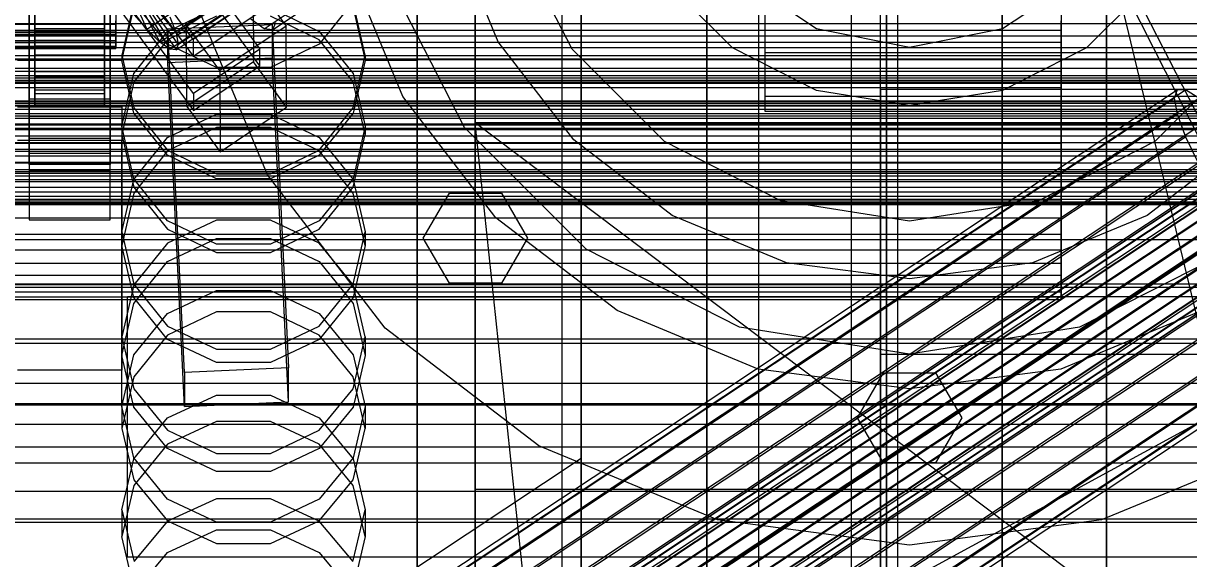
# Model space of a CAD drawing. Header units: millimetres. Extents: x -191664 to 191490, y -197311 to 10263.
# Drawn here: x 132 to 333.2, y -30380.3 to -30287.8 of the extents above; entities that cross this region are included whole.
import ezdxf

# ---------------------------------------------------------------- set-up
doc = ezdxf.new("R2010")
doc.units = ezdxf.units.MM
for name, color, linetype, lineweight in [('COTAS_USUARIO', 1, 'Continuous', 0), ('frontal_briquetadora', 7, 'Continuous', 0), ('frontal_C01', 7, 'Continuous', 0), ('frontal_C02', 7, 'Continuous', 0), ('frontal_C03', 7, 'Continuous', 0), ('frontal_dos-mix', 7, 'Continuous', 0), ('frontal_mezcladora', 7, 'Continuous', 0), ('frontal_secador', 7, 'Continuous', 0), ('frontal_tolva', 7, 'Continuous', 0)]:
    doc.layers.add(name, color=color, linetype=linetype, lineweight=lineweight)
doc.dimstyles.new('PLANTA_100', dxfattribs={"dimtxt": 250, "dimasz": 150, "dimexe": 150, "dimexo": 80, "dimgap": 100, "dimtad": 1, "dimtih": 1, "dimtoh": 1, "dimdec": 1, "dimdsep": 46, "dimcen": 0.09, "dimclrd": 1, "dimclre": 1, "dimclrt": 1, "dimadec": 0, "dimazin": 0, "dimtfac": 1, "dimtdec": 4, "dimtofl": 0, "dimtmove": 0, "dimatfit": 3, "dimfxl": 1, "dimtolj": 1, "dimtzin": 0, "dimarcsym": 0})

# ---------------------------------------------------------------- blocks, each defined once
blk = doc.blocks.new('*D104')
at = {"layer": 'COTAS_USUARIO', "color": 1, "lineweight": -2, "transparency": 16777216}
for p, q in [((1220, -30125), (1220, -29975)), ((100, -30275), (1370, -30275)), ((100, -30730), (1370, -30730)), ((1220, -30880), (1220, -31030))]:
    blk.add_line(p, q, dxfattribs=at)
at = {"layer": 'COTAS_USUARIO', "color": 1, "transparency": 16777216}
for points in [[(1195, -30125), (1245, -30125), (1220, -30275)], [(1195, -30880), (1245, -30880), (1220, -30730)]]:
    blk.add_solid(points, dxfattribs=at)
at = {"layer": 'Defpoints', "color": 0, "transparency": 16777216}
for p in [(20, -30275), (20, -30730), (1220, -30730)]:
    blk.add_point(p, dxfattribs=at)
blk = doc.blocks.new('*D112')
at = {"layer": 'COTAS_USUARIO', "color": 1, "lineweight": -2, "transparency": 16777216}
for p, q in [((1220, -30517.25), (1220, -30367.25)), ((100, -30667.25), (1370, -30667.25)), ((100, -30730), (1370, -30730)), ((1220, -30880), (1220, -31030))]:
    blk.add_line(p, q, dxfattribs=at)
at = {"layer": 'COTAS_USUARIO', "color": 1, "transparency": 16777216}
for points in [[(1195, -30517.25), (1245, -30517.25), (1220, -30667.25)], [(1195, -30880), (1245, -30880), (1220, -30730)]]:
    blk.add_solid(points, dxfattribs=at)
at = {"layer": 'Defpoints', "color": 0, "transparency": 16777216}
for p in [(20, -30667.25), (20, -30730), (1220, -30730)]:
    blk.add_point(p, dxfattribs=at)
blk = doc.blocks.new('*D113')
at = {"layer": 'COTAS_USUARIO', "color": 1, "lineweight": -2, "transparency": 16777216}
for p, q in [((1220, -30517.25), (1220, -30367.25)), ((100, -30667.25), (1370, -30667.25)), ((100, -30730), (1370, -30730)), ((1220, -30880), (1220, -31030))]:
    blk.add_line(p, q, dxfattribs=at)
at = {"layer": 'COTAS_USUARIO', "color": 1, "transparency": 16777216}
for points in [[(1195, -30517.25), (1245, -30517.25), (1220, -30667.25)], [(1195, -30880), (1245, -30880), (1220, -30730)]]:
    blk.add_solid(points, dxfattribs=at)
at = {"layer": 'Defpoints', "color": 0, "transparency": 16777216}
for p in [(20, -30667.25), (20, -30730), (1220, -30730)]:
    blk.add_point(p, dxfattribs=at)
blk = doc.blocks.new('*D118')
at = {"layer": 'COTAS_USUARIO', "color": 1, "lineweight": -2, "transparency": 16777216}
for p, q in [((1200, -29560), (1200, -29410)), ((80, -29710), (1350, -29710)), ((80, -29990), (1350, -29990)), ((1200, -30140), (1200, -30290))]:
    blk.add_line(p, q, dxfattribs=at)
at = {"layer": 'COTAS_USUARIO', "color": 1, "transparency": 16777216}
for points in [[(1175, -29560), (1225, -29560), (1200, -29710)], [(1175, -30140), (1225, -30140), (1200, -29990)]]:
    blk.add_solid(points, dxfattribs=at)
at = {"layer": 'Defpoints', "color": 0, "transparency": 16777216}
for p in [(0, -29710), (0, -29990), (1200, -29990)]:
    blk.add_point(p, dxfattribs=at)
blk = doc.blocks.new('*D119')
at = {"layer": 'COTAS_USUARIO', "color": 1, "lineweight": -2, "transparency": 16777216}
for p, q in [((1200, -29840), (1200, -29690)), ((80, -29990), (1350, -29990)), ((80, -30270), (1350, -30270)), ((1200, -30420), (1200, -30570))]:
    blk.add_line(p, q, dxfattribs=at)
at = {"layer": 'COTAS_USUARIO', "color": 1, "transparency": 16777216}
for points in [[(1175, -29840), (1225, -29840), (1200, -29990)], [(1175, -30420), (1225, -30420), (1200, -30270)]]:
    blk.add_solid(points, dxfattribs=at)
at = {"layer": 'Defpoints', "color": 0, "transparency": 16777216}
for p in [(0, -29990), (0, -30270), (1200, -30270)]:
    blk.add_point(p, dxfattribs=at)
blk = doc.blocks.new('*D120')
at = {"layer": 'COTAS_USUARIO', "color": 1, "lineweight": -2, "transparency": 16777216}
for p, q in [((1200, -30120), (1200, -29970)), ((80, -30270), (1350, -30270)), ((80, -30550), (1350, -30550)), ((1200, -30700), (1200, -30850))]:
    blk.add_line(p, q, dxfattribs=at)
at = {"layer": 'COTAS_USUARIO', "color": 1, "transparency": 16777216}
for points in [[(1175, -30120), (1225, -30120), (1200, -30270)], [(1175, -30700), (1225, -30700), (1200, -30550)]]:
    blk.add_solid(points, dxfattribs=at)
at = {"layer": 'Defpoints', "color": 0, "transparency": 16777216}
for p in [(0, -30270), (0, -30550), (1200, -30550)]:
    blk.add_point(p, dxfattribs=at)

msp = doc.modelspace()

# ---------------------------------------------------------------- linework, layer by layer
at = {"layer": 'frontal_briquetadora', "color": 9, "true_color": 0xb9c3c2}
for p, q in [((210, -30680), (210, -29820)), ((210, -29820), (416.55, -30680)), ((210, -30060), (210, -30490)), ((210, -30060), (210, -30305)), ((210, -30496), (210, -30060)), ((210, -30060), (430, -30490)), ((210, -30060), (430, -30496)), ((210, -30260), (210, -30305)), ((210, -30680), (210, -30260)), ((210, -30496), (210, -30260)), ((200, -30288.44), (200, -30268.88)), ((200, -30288.45), (200, -30268.88)), ((200, -30289.31), (200, -30270.22)), ((200, -30272.02), (200, -30289.39)), ((200, -30274.38), (200, -30294.25)), ((200, -30275), (200, -30294.5)), ((200, -30275), (200, -30294.02)), ((200, -30275), (200, -30292.22)), ((200, -30275), (200, -30294.52)), ((200, -30275), (200, -30294.87)), ((200, -30295.49), (200, -30275.62)), ((210, -30275), (210, -30293.74)), ((200, -30293.04), (200, -30277.98)), ((200, -30279.78), (200, -30298.69)), ((200, -30281.12), (200, -30300.52)), ((200, -30281.12), (200, -30300.54)), ((200, -30282.06), (200, -30296.16)), ((151.08, -30284.26), (149, -30293.36)), ((156.91, -30291.42), (151.08, -30284.11)), ((188.92, -30284.11), (183.09, -30291.42)), ((191, -30293.36), (188.92, -30284.26)), ((149, -30294.25), (151.08, -30285.14)), ((156.91, -30289.22), (165.33, -30285.18)), ((165.33, -30286.61), (156.91, -30290.66)), ((174.67, -30285.18), (183.09, -30289.22)), ((183.09, -30290.66), (174.67, -30286.61)), ((188.92, -30285.14), (191, -30294.25)), ((200, -30302.34), (200, -30284.97)), ((200, -30307.66), (200, -30288.44)), ((200, -30307.68), (200, -30288.45)), ((-160, -30289.39), (200, -30289.39)), ((151.08, -30296.5), (156.91, -30289.22)), ((156.91, -30290.66), (151.08, -30297.96)), ((183.09, -30289.22), (188.92, -30296.5)), ((188.92, -30297.96), (183.09, -30290.66)), ((200, -30307.85), (200, -30289.31)), ((200, -30289.39), (200, -30306.42)), ((165.33, -30295.47), (156.91, -30291.42)), ((183.09, -30291.42), (174.67, -30295.47)), ((200, -30292.22), (200, -30306.82)), ((149, -30294.25), (131, -30294.25)), ((149, -30293.36), (149, -30294.25)), ((149, -30293.36), (151.08, -30302.46)), ((151.08, -30303.34), (149, -30294.25)), ((188.92, -30302.46), (191, -30293.36)), ((191, -30294.25), (188.92, -30303.34)), ((191, -30293.36), (191, -30294.25)), ((200, -30294.25), (191, -30294.25)), ((200, -30303.5), (200, -30293.04)), ((200, -30294.02), (200, -30312.31)), ((200, -30294.25), (200, -30314.07)), ((200, -30294.5), (200, -30313.52)), ((200, -30294.52), (200, -30313.55)), ((200, -30294.87), (200, -30314.68)), ((210, -30293.74), (210, -30311.85)), ((149, -30305.58), (151.08, -30296.5)), ((174.67, -30295.47), (165.33, -30295.47)), ((188.92, -30296.5), (191, -30305.58)), ((200, -30315.3), (200, -30295.49)), ((200, -30296.16), (200, -30305.19)), ((151.08, -30297.96), (149, -30307.06)), ((191, -30307.06), (188.92, -30297.96)), ((200, -30298.69), (200, -30316.69)), ((200, -30300.52), (200, -30319.29)), ((200, -30300.54), (200, -30319.33)), ((151.08, -30302.46), (156.91, -30309.76)), ((183.09, -30309.76), (188.92, -30302.46)), ((200, -30317.4), (200, -30302.34)), ((156.91, -30310.63), (151.08, -30303.34)), ((156.91, -30307.57), (165.33, -30303.55)), ((165.33, -30303.55), (174.67, -30303.55)), ((174.67, -30303.55), (183.09, -30307.57)), ((188.92, -30303.34), (183.09, -30310.63)), ((200, -30307.76), (200, -30303.5)), ((149, -30305.58), (149, -30307.06)), ((151.08, -30314.67), (149, -30305.58)), ((165.33, -30305.83), (156.91, -30309.88)), ((174.67, -30305.83), (165.33, -30305.83)), ((183.09, -30309.88), (174.67, -30305.83)), ((191, -30305.58), (188.92, -30314.67)), ((191, -30305.58), (191, -30307.06)), ((200, -30305.19), (200, -30307.76)), ((200, -30306.42), (200, -30320.52)), ((200, -30306.82), (200, -30316.57)), ((210, -30305), (210, -30471)), ((222, -30418.33), (210, -30305)), ((430, -30305), (210, -30305)), ((430, -30471), (210, -30305)), ((210, -30680), (210, -30305)), ((210, -30305), (210, -30496)), ((430, -30305), (222, -30418.33)), ((149, -30307.06), (151.08, -30316.13)), ((151.08, -30314.82), (156.91, -30307.57)), ((183.09, -30307.57), (188.92, -30314.82)), ((188.92, -30316.13), (191, -30307.06)), ((200, -30326.07), (200, -30307.66)), ((200, -30326.11), (200, -30307.68)), ((200, -30325.13), (200, -30307.85)), ((156.91, -30309.88), (151.08, -30317.15)), ((156.91, -30309.76), (165.33, -30313.81)), ((165.33, -30314.67), (156.91, -30310.63)), ((174.67, -30313.81), (183.09, -30309.76)), ((183.09, -30310.63), (174.67, -30314.67)), ((188.92, -30317.15), (183.09, -30309.88)), ((200, -30312.31), (200, -30329.17)), ((210, -30311.85), (210, -30328.7)), ((149, -30323.85), (151.08, -30314.82)), ((156.91, -30321.95), (151.08, -30314.67)), ((165.33, -30313.81), (174.67, -30313.81)), ((174.67, -30314.67), (165.33, -30314.67)), ((188.92, -30314.67), (183.09, -30321.95)), ((188.92, -30314.82), (191, -30323.85)), ((200, -30313.52), (200, -30331.59)), ((200, -30313.55), (200, -30331.64)), ((200, -30314.07), (200, -30333.78)), ((200, -30314.68), (200, -30334.4)), ((151.08, -30316.13), (156.91, -30323.39)), ((183.09, -30323.39), (188.92, -30316.13)), ((200, -30335.01), (200, -30315.3)), ((200, -30316.57), (200, -30320)), ((200, -30316.69), (200, -30333.08)), ((151.08, -30317.15), (149, -30326.2)), ((191, -30326.2), (188.92, -30317.15)), ((200, -30327.86), (200, -30317.4)), ((200, -30319.29), (200, -30336.97)), ((200, -30319.33), (200, -30337.02)), ((200, -30320.52), (200, -30329.55)), ((165.33, -30321.85), (156.91, -30325.84)), ((165.33, -30325.99), (156.91, -30321.95)), ((174.67, -30321.85), (165.33, -30321.85)), ((183.09, -30325.84), (174.67, -30321.85)), ((183.09, -30321.95), (174.67, -30325.99)), ((149, -30323.85), (149, -30326.2)), ((149, -30323.85), (151.08, -30332.88)), ((156.91, -30323.39), (165.33, -30327.42)), ((156.91, -30329), (165.33, -30324.98)), ((165.33, -30324.98), (174.67, -30324.98)), ((174.67, -30327.42), (183.09, -30323.39)), ((174.67, -30324.98), (183.09, -30329)), ((188.92, -30332.88), (191, -30323.85)), ((191, -30323.85), (191, -30326.2)), ((151.08, -30335.22), (149, -30326.2)), ((156.91, -30325.84), (151.08, -30333.03)), ((174.67, -30325.99), (165.33, -30325.99)), ((188.92, -30333.03), (183.09, -30325.84)), ((191, -30326.2), (188.92, -30335.22)), ((200, -30340.48), (200, -30325.13)), ((200, -30343.23), (200, -30326.07)), ((200, -30343.29), (200, -30326.11)), ((151.08, -30336.24), (156.91, -30329)), ((165.33, -30327.42), (174.67, -30327.42)), ((183.09, -30329), (188.92, -30336.24)), ((200, -30332.13), (200, -30327.86)), ((210, -30328.7), (210, -30343.72)), ((200, -30329.17), (200, -30343.94)), ((200, -30329.55), (200, -30332.13)), ((151.08, -30333.03), (149, -30342)), ((151.08, -30332.88), (156.91, -30340.13)), ((183.09, -30340.13), (188.92, -30332.88)), ((191, -30342), (188.92, -30333.03)), ((200, -30331.59), (200, -30348.27)), ((200, -30331.64), (200, -30348.33)), ((200, -30333.08), (200, -30347.24)), ((156.91, -30337.96), (165.33, -30334)), ((165.33, -30334), (174.67, -30334)), ((174.67, -30334), (183.09, -30337.96)), ((200, -30333.78), (200, -30353.35)), ((200, -30334.4), (200, -30353.96)), ((200, -30354.57), (200, -30335.01)), ((149, -30345.22), (151.08, -30336.24)), ((156.91, -30342.43), (151.08, -30335.22)), ((188.92, -30335.22), (183.09, -30342.43)), ((188.92, -30336.24), (191, -30345.22)), ((200, -30336.97), (200, -30353.13)), ((200, -30337.02), (200, -30353.19)), ((151.08, -30345.1), (156.91, -30337.96)), ((165.33, -30337.68), (156.91, -30341.69)), ((174.67, -30337.68), (165.33, -30337.68)), ((183.09, -30341.69), (174.67, -30337.68)), ((183.09, -30337.96), (188.92, -30345.1)), ((156.91, -30340.13), (165.33, -30344.15)), ((174.67, -30344.15), (183.09, -30340.13)), ((200, -30353.31), (200, -30340.48)), ((149, -30342), (149, -30345.22)), ((149, -30342), (151.08, -30350.96)), ((156.91, -30341.69), (151.08, -30348.88)), ((165.33, -30346.43), (156.91, -30342.43)), ((183.09, -30342.43), (174.67, -30346.43)), ((188.92, -30348.88), (183.09, -30341.69)), ((188.92, -30350.96), (191, -30342)), ((191, -30342), (191, -30345.22)), ((149, -30354.01), (151.08, -30345.1)), ((165.33, -30344.15), (174.67, -30344.15)), ((188.92, -30345.1), (191, -30354.01)), ((200, -30358.71), (200, -30343.23)), ((200, -30358.78), (200, -30343.29)), ((200, -30343.94), (200, -30356.07)), ((210, -30343.72), (210, -30356.4)), ((151.08, -30354.17), (149, -30345.22)), ((174.67, -30346.43), (165.33, -30346.43)), ((191, -30345.22), (188.92, -30354.17)), ((151.08, -30348.88), (149, -30357.81)), ((191, -30357.81), (188.92, -30348.88)), ((200, -30347.24), (200, -30358.63)), ((200, -30348.27), (200, -30363.14)), ((200, -30348.33), (200, -30363.21)), ((151.08, -30350.96), (156.91, -30358.15)), ((183.09, -30358.15), (188.92, -30350.96)), ((156.91, -30356), (165.33, -30352.09)), ((165.33, -30352.09), (174.67, -30352.09)), ((174.67, -30352.09), (183.09, -30356)), ((200, -30353.13), (200, -30367.36)), ((200, -30353.19), (200, -30367.43)), ((149, -30354.01), (149, -30357.81)), ((151.08, -30362.91), (149, -30354.01)), ((156.91, -30361.31), (151.08, -30354.17)), ((188.92, -30354.17), (183.09, -30361.31)), ((191, -30354.01), (188.92, -30362.91)), ((191, -30354.01), (191, -30357.81)), ((200, -30363.14), (200, -30353.31)), ((200, -30353.35), (200, -30372.72)), ((200, -30353.96), (200, -30373.32)), ((200, -30373.92), (200, -30354.57)), ((151.08, -30363.06), (156.91, -30356)), ((165.33, -30356.61), (156.91, -30360.57)), ((174.67, -30356.61), (165.33, -30356.61)), ((183.09, -30360.57), (174.67, -30356.61)), ((183.09, -30356), (188.92, -30363.06)), ((200, -30356.07), (200, -30365.08)), ((210, -30356.4), (210, -30366.31)), ((149, -30357.81), (151.08, -30366.69)), ((156.91, -30358.15), (165.33, -30362.14)), ((174.67, -30362.14), (183.09, -30358.15)), ((188.92, -30366.69), (191, -30357.81)), ((200, -30358.63), (200, -30366.8)), ((200, -30372.13), (200, -30358.71)), ((200, -30372.21), (200, -30358.78)), ((156.91, -30360.57), (151.08, -30367.69)), ((188.92, -30367.69), (183.09, -30360.57)), ((210, -30361.3), (210, -30359.56)), ((149, -30371.86), (151.08, -30363.06)), ((156.91, -30370.06), (151.08, -30362.91)), ((165.33, -30365.27), (156.91, -30361.31)), ((165.33, -30362.14), (174.67, -30362.14)), ((183.09, -30361.31), (174.67, -30365.27)), ((188.92, -30362.91), (183.09, -30370.06)), ((188.92, -30363.06), (191, -30371.86)), ((200, -30363.14), (200, -30375.84)), ((200, -30369.58), (200, -30363.14)), ((200, -30363.21), (200, -30375.92)), ((210, -30364.43), (210, -30361.3)), ((174.67, -30365.27), (165.33, -30365.27)), ((200, -30365.08), (200, -30370.63)), ((210, -30368.34), (210, -30364.43)), ((151.08, -30366.69), (156.91, -30373.78)), ((183.09, -30373.78), (188.92, -30366.69)), ((200, -30366.8), (200, -30371.44)), ((210, -30366.31), (210, -30373.11)), ((151.08, -30367.69), (149, -30376.52)), ((191, -30376.52), (188.92, -30367.69)), ((200, -30367.36), (200, -30379.32)), ((200, -30367.43), (200, -30379.4)), ((210, -30368.34), (452, -30368.34)), ((210, -30368.34), (210, -30372.24)), ((165.33, -30369.99), (156.91, -30373.85)), ((165.33, -30374.02), (156.91, -30370.06)), ((174.67, -30369.99), (165.33, -30369.99)), ((183.09, -30373.85), (174.67, -30369.99)), ((183.09, -30370.06), (174.67, -30374.02)), ((200, -30372.38), (200, -30369.58)), ((200, -30370.63), (200, -30372.5)), ((149, -30371.86), (149, -30376.52)), ((149, -30371.86), (151.08, -30380.66)), ((188.92, -30380.66), (191, -30371.86)), ((191, -30371.86), (191, -30376.52)), ((200, -30371.44), (200, -30372.38)), ((200, -30383.15), (200, -30372.13)), ((200, -30383.24), (200, -30372.21)), ((200, -30372.72), (200, -30391.83)), ((200, -30373.32), (200, -30392.43)), ((210, -30372.24), (210, -30375.37)), ((210, -30373.11), (210, -30376.56)), ((156.91, -30373.85), (151.08, -30380.81)), ((156.91, -30373.78), (165.33, -30377.71)), ((156.91, -30379.25), (165.33, -30375.34)), ((174.67, -30374.02), (165.33, -30374.02)), ((165.33, -30375.34), (174.67, -30375.34)), ((174.67, -30377.71), (183.09, -30373.78)), ((174.67, -30375.34), (183.09, -30379.25)), ((188.92, -30380.81), (183.09, -30373.85)), ((200, -30393.02), (200, -30373.92)), ((151.08, -30385.3), (149, -30376.52)), ((191, -30376.52), (188.92, -30385.3)), ((200, -30375.84), (200, -30386.06)), ((200, -30375.92), (200, -30386.15)), ((210, -30375.37), (210, -30377.11)), ((151.08, -30386.28), (156.91, -30379.25)), ((165.33, -30377.71), (174.67, -30377.71)), ((183.09, -30379.25), (188.92, -30386.28)), ((200, -30379.32), (200, -30388.71)), ((200, -30379.4), (200, -30388.8))]:
    msp.add_line(p, q, dxfattribs=at)
at = {"layer": 'frontal_C01', "color": 251, "true_color": 0x586d65}
for p, q in [((250, -31735.76), (250, -28680.37)), ((250, -28685.1), (250, -31740.5))]:
    msp.add_line(p, q, dxfattribs=at)
at = {"layer": 'frontal_C01', "color": 139, "true_color": 0x345e4e}
for p, q in [((228.3, -30363.01), (228.3, -30050.82)), ((228.3, -30056.51), (228.3, -30368.7)), ((228.3, -30363.01), (130, -30428.25)), ((228.3, -30675.19), (228.3, -30363.01)), ((228.3, -30363.01), (228.3, -30368.7)), ((130, -30433.94), (228.3, -30368.7)), ((228.3, -30368.7), (228.3, -30680.88))]:
    msp.add_line(p, q, dxfattribs=at)
at = {"layer": 'frontal_C01', "color": 252, "true_color": 0x83939a}
for p, q in [((311.15, -30286.11), (311.15, -30289.04)), ((311.15, -30291.1), (311.15, -30287.41)), ((-311.15, -30289.04), (311.15, -30289.04)), ((311.15, -30289.04), (311.15, -30293.4)), ((-311.15, -30291.1), (311.15, -30291.1)), ((311.15, -30296.09), (311.15, -30291.1)), ((-311.15, -30293.4), (311.15, -30293.4)), ((311.15, -30293.4), (311.15, -30298.91)), ((-311.15, -30296.09), (311.15, -30296.09)), ((311.15, -30302.05), (311.15, -30296.09)), ((-311.15, -30298.91), (311.15, -30298.91)), ((311.15, -30298.91), (311.15, -30305.19)), ((146.38, -30423.08), (330.69, -30300.75)), ((146.87, -30421.65), (331.18, -30299.32)), ((148.32, -30421.66), (332.63, -30299.32)), ((150.63, -30423.1), (334.94, -30300.77)), ((331.18, -30299.32), (330.69, -30300.75)), ((330.69, -30300.75), (331.2, -30303.53)), ((332.63, -30299.32), (331.18, -30299.32)), ((334.94, -30300.77), (332.63, -30299.32)), ((311.15, -30302.05), (-311.15, -30302.05)), ((311.15, -30308.55), (311.15, -30302.05)), ((146.89, -30425.86), (331.2, -30303.53)), ((153.64, -30425.89), (337.95, -30303.56)), ((331.2, -30303.53), (332.66, -30307.46)), ((-311.15, -30305.19), (311.15, -30305.19)), ((311.15, -30305.19), (311.15, -30311.81)), ((-311.15, -30308.55), (311.15, -30308.55)), ((148.35, -30429.79), (332.66, -30307.46)), ((157.15, -30429.83), (341.46, -30307.5)), ((311.15, -30315.17), (311.15, -30308.55)), ((332.66, -30307.46), (334.98, -30312.27)), ((-311.15, -30311.81), (311.15, -30311.81)), ((150.67, -30434.6), (334.98, -30312.27)), ((345.23, -30312.32), (160.92, -30434.65)), ((311.15, -30311.81), (311.15, -30318.31)), ((-311.15, -30315.17), (311.15, -30315.17)), ((311.15, -30321.44), (311.15, -30315.17)), ((-311.15, -30318.31), (311.15, -30318.31)), ((153.69, -30439.98), (338, -30317.65)), ((164.69, -30440.03), (349, -30317.7)), ((311.15, -30318.31), (311.15, -30324.26)), ((-311.15, -30321.44), (311.15, -30321.44)), ((311.15, -30326.95), (311.15, -30321.44)), ((-311.15, -30324.26), (311.15, -30324.26)), ((157.21, -30445.54), (341.52, -30323.21)), ((168.21, -30445.6), (352.52, -30323.27)), ((311.15, -30324.26), (311.15, -30329.25)), ((-311.15, -30326.95), (311.15, -30326.95)), ((311.15, -30331.32), (311.15, -30326.95)), ((160.98, -30450.92), (345.29, -30328.59)), ((171.23, -30450.97), (355.54, -30328.64)), ((-311.15, -30329.25), (311.15, -30329.25)), ((311.15, -30329.25), (311.15, -30332.94)), ((-311.15, -30331.32), (311.15, -30331.32)), ((-311.15, -30332.94), (311.15, -30332.94)), ((311.15, -30334.24), (311.15, -30331.32)), ((311.15, -30332.94), (311.15, -30335.08)), ((-311.15, -30334.24), (311.15, -30334.24)), ((-311.15, -30335.08), (311.15, -30335.08)), ((164.75, -30455.74), (349.06, -30333.41)), ((173.55, -30455.79), (357.86, -30333.46)), ((311.15, -30335.53), (311.15, -30334.24)), ((311.15, -30335.08), (311.15, -30335.53)), ((-311.15, -30335.53), (311.15, -30335.53)), ((168.26, -30459.68), (352.57, -30337.35)), ((175.02, -30459.72), (359.33, -30337.39)), ((171.28, -30462.47), (355.58, -30340.14)), ((175.52, -30462.49), (359.83, -30340.16)), ((173.58, -30463.92), (357.89, -30341.59)), ((175.03, -30463.93), (359.34, -30341.59))]:
    msp.add_line(p, q, dxfattribs=at)
at = {"layer": 'frontal_C01', "color": 9, "true_color": 0xbac6cb}
for p, q in [((-440, -30301.2), (440, -30301.2)), ((-440, -30301.35), (440, -30301.35)), ((-440, -30301.65), (440, -30301.65)), ((-440, -30302.11), (440, -30302.11)), ((-440, -30302.69), (440, -30302.69)), ((-440, -30303.42), (440, -30303.42)), ((-440, -30304.23), (440, -30304.23)), ((141.04, -30445.59), (354.84, -30303.69)), ((141.22, -30445.08), (355.02, -30303.18)), ((141.22, -30446.58), (355.02, -30304.67)), ((141.73, -30445.09), (355.53, -30303.18)), ((142.55, -30445.6), (356.35, -30303.69)), ((143.62, -30446.59), (357.42, -30304.68)), ((-440, -30305.19), (440, -30305.19)), ((-440, -30306.19), (440, -30306.19)), ((141.74, -30447.97), (355.54, -30306.06)), ((144.86, -30447.98), (358.66, -30306.08)), ((440, -30307.3), (-440, -30307.3)), ((-440, -30308.41), (440, -30308.41)), ((142.56, -30449.67), (356.36, -30307.77)), ((360, -30307.79), (146.2, -30449.69)), ((-440, -30309.6), (440, -30309.6)), ((-440, -30310.75), (440, -30310.75)), ((143.64, -30451.58), (357.43, -30309.67)), ((147.53, -30451.6), (361.33, -30309.69)), ((-440, -30311.95), (440, -30311.95)), ((144.88, -30453.55), (358.68, -30311.65)), ((148.78, -30453.57), (362.58, -30311.66)), ((-440, -30313.06), (440, -30313.06)), ((-440, -30314.17), (440, -30314.17)), ((146.22, -30455.46), (360.02, -30313.55)), ((149.85, -30455.47), (363.65, -30313.57)), ((-440, -30315.17), (440, -30315.17)), ((-440, -30316.12), (440, -30316.12)), ((-440, -30316.94), (440, -30316.94)), ((147.55, -30457.16), (361.35, -30315.26)), ((148.8, -30458.56), (362.6, -30316.66)), ((150.67, -30457.18), (364.47, -30315.28)), ((151.19, -30458.57), (364.99, -30316.67)), ((-440, -30317.67), (440, -30317.67)), ((-440, -30318.24), (440, -30318.24)), ((-440, -30318.7), (440, -30318.7)), ((-440, -30319), (440, -30319)), ((149.86, -30459.55), (363.66, -30317.64)), ((150.68, -30460.06), (364.48, -30318.16)), ((151.2, -30460.06), (364.99, -30318.16)), ((151.37, -30459.56), (365.17, -30317.65)), ((-440, -30319.16), (440, -30319.16))]:
    msp.add_line(p, q, dxfattribs=at)
at = {"layer": 'frontal_C02', "color": 251, "true_color": 0x586d65}
for p, q in [((250, -31767.54), (250, -28976.99)), ((250, -28981.77), (250, -31772.31))]:
    msp.add_line(p, q, dxfattribs=at)
at = {"layer": 'frontal_C02', "color": 252, "true_color": 0x83939a}
for p, q in [((173.58, -30288.77), (357.89, -30165.28)), ((175.03, -30288.96), (359.34, -30165.48)), ((173.58, -30288.77), (171.28, -30287.14)), ((175.03, -30288.96), (173.58, -30288.77)), ((175.52, -30287.72), (175.03, -30288.96))]:
    msp.add_line(p, q, dxfattribs=at)
at = {"layer": 'frontal_C02', "color": 139, "true_color": 0x345e4e}
for p, q in [((228.3, -30472.12), (228.3, -30187.3)), ((228.3, -30193.04), (228.3, -30477.86))]:
    msp.add_line(p, q, dxfattribs=at)
at = {"layer": 'frontal_C02', "color": 139, "true_color": 0x354b57}
for p, q in [((161.34, -30290.6), (133.81, -30253.01)), ((133, -30300.96), (133, -30255.05)), ((133.82, -30255.93), (161.35, -30293.52)), ((145.32, -30254.67), (172.85, -30292.27)), ((147, -30255.05), (147, -30300.96)), ((133, -30257.97), (133, -30303.88)), ((172.86, -30295.19), (145.33, -30257.6)), ((147, -30303.88), (147, -30257.97)), ((161.38, -30299.95), (133.85, -30262.36)), ((133, -30310.31), (133, -30264.4)), ((147, -30264.4), (147, -30310.31)), ((133.86, -30265.28), (161.39, -30302.87)), ((133, -30267.33), (133, -30313.23)), ((147, -30313.23), (147, -30267.33)), ((160.19, -30288.16), (171.66, -30280.47)), ((171.66, -30280.47), (171.72, -30294.5)), ((171.66, -30280.47), (177.39, -30288.3)), ((172.81, -30282.92), (161.34, -30290.6)), ((161.35, -30293.52), (172.82, -30285.84)), ((156.96, -30288.8), (174.94, -30288.01)), ((156.96, -30294.65), (156.96, -30288.8)), ((159.83, -30348.18), (156.96, -30288.8)), ((160.25, -30302.18), (160.19, -30288.16)), ((165.93, -30295.99), (160.19, -30288.16)), ((177.39, -30288.3), (165.93, -30295.99)), ((174.94, -30288.01), (174.94, -30293.85)), ((174.94, -30288.01), (177.81, -30347.38)), ((177.45, -30302.33), (177.39, -30288.3)), ((161.34, -30290.6), (161.35, -30293.52)), ((172.85, -30292.27), (161.38, -30299.95)), ((172.86, -30295.19), (172.85, -30292.27)), ((174.94, -30293.85), (156.96, -30294.65)), ((159.83, -30354.03), (156.96, -30294.65)), ((171.72, -30294.5), (160.25, -30302.18)), ((177.45, -30302.33), (171.72, -30294.5)), ((177.81, -30353.23), (174.94, -30293.85)), ((161.39, -30302.87), (172.86, -30295.19)), ((165.93, -30295.99), (165.98, -30310.02)), ((450, -30298.24), (-450, -30298.24)), ((133, -30312.2), (133, -30298.17)), ((133, -30298.17), (147, -30298.17)), ((133, -30307.73), (133, -30298.17)), ((147, -30298.17), (147, -30312.2)), ((147, -30298.17), (147, -30307.73)), ((161.38, -30299.95), (161.39, -30302.87)), ((131, -30302.26), (149, -30302.26)), ((147, -30300.96), (133, -30300.96)), ((133, -30300.96), (133, -30303.88)), ((147, -30303.88), (147, -30300.96)), ((149, -30302.26), (149, -30308.1)), ((149, -30302.26), (149, -30347.78)), ((160.25, -30302.18), (165.98, -30310.02)), ((165.98, -30310.02), (177.45, -30302.33)), ((133, -30303.88), (147, -30303.88)), ((149, -30308.1), (131, -30308.1)), ((147, -30307.73), (133, -30307.73)), ((133, -30307.73), (133, -30321.76)), ((147, -30321.76), (147, -30307.73)), ((149, -30353.63), (149, -30308.1)), ((-450, -30309.93), (450, -30309.93)), ((147, -30310.31), (133, -30310.31)), ((133, -30310.31), (133, -30313.23)), ((147, -30313.23), (147, -30310.31)), ((147, -30312.2), (133, -30312.2)), ((133, -30312.2), (133, -30321.76)), ((147, -30321.76), (147, -30312.2)), ((133, -30313.23), (147, -30313.23)), ((133, -30321.76), (147, -30321.76)), ((-425, -30342.32), (425, -30342.32)), ((149, -30347.78), (131, -30347.78)), ((149, -30353.63), (149, -30347.78)), ((177.81, -30347.38), (159.83, -30348.18)), ((159.83, -30348.18), (159.83, -30354.03)), ((177.81, -30353.23), (177.81, -30347.38)), ((159.83, -30354.03), (177.81, -30353.23)), ((425, -30353.8), (-425, -30353.8)), ((131, -30353.63), (149, -30353.63)), ((425, -30357.17), (-425, -30357.17)), ((-425, -30368.65), (425, -30368.65))]:
    msp.add_line(p, q, dxfattribs=at)
at = {"layer": 'frontal_C02', "color": 155, "true_color": 0x617580}
for p, q in [((150.44, -30282.41), (153.31, -30288.86)), ((152.83, -30282.74), (158.37, -30289.54)), ((153.31, -30288.86), (163.14, -30282.27)), ((134, -30288.74), (134, -30283.85)), ((146, -30283.85), (146, -30288.74)), ((151.5, -30283.45), (155.57, -30291.06)), ((152.32, -30284.03), (157.29, -30292.27)), ((152.83, -30284.1), (158.38, -30292.42)), ((153.01, -30283.66), (158.74, -30291.49)), ((155.57, -30291.06), (165.4, -30284.47)), ((158.37, -30289.54), (168.2, -30282.96)), ((134, -30285.82), (134, -30288.74)), ((134, -30285.82), (134, -30287.95)), ((146, -30288.74), (146, -30285.82)), ((146, -30287.95), (146, -30285.82)), ((153.31, -30288.86), (150.69, -30285.82)), ((157.27, -30286.72), (158.37, -30289.54)), ((157.29, -30292.27), (167.12, -30285.69)), ((158.38, -30292.42), (168.21, -30285.83)), ((158.74, -30291.49), (168.57, -30284.9)), ((134, -30289.32), (134, -30287.41)), ((134, -30287.41), (134, -30292.11)), ((134, -30287.46), (134, -30292.11)), ((134, -30287.95), (134, -30293.25)), ((146, -30287.95), (134, -30287.95)), ((134, -30287.95), (134, -30289.77)), ((134, -30288.74), (146, -30288.74)), ((134, -30293.25), (134, -30288.74)), ((146, -30292.11), (146, -30287.41)), ((146, -30287.41), (146, -30289.32)), ((146, -30292.11), (146, -30287.46)), ((146, -30293.25), (146, -30287.95)), ((146, -30289.77), (146, -30287.95)), ((146, -30288.74), (146, -30293.25)), ((155.57, -30291.06), (153.31, -30288.86)), ((134, -30290.82), (134, -30289.32)), ((134, -30289.32), (134, -30296.15)), ((146, -30289.32), (134, -30289.32)), ((134, -30289.77), (134, -30297.08)), ((146, -30289.77), (134, -30289.77)), ((134, -30289.77), (134, -30291.13)), ((134, -30291.79), (134, -30290.82)), ((134, -30290.82), (134, -30299.3)), ((146, -30290.82), (134, -30290.82)), ((146, -30296.15), (146, -30289.32)), ((146, -30289.32), (146, -30290.82)), ((146, -30297.08), (146, -30289.77)), ((146, -30291.13), (146, -30289.77)), ((146, -30299.3), (146, -30290.82)), ((146, -30290.82), (146, -30291.79)), ((158.37, -30289.54), (158.74, -30291.49)), ((134, -30291.13), (134, -30299.96)), ((146, -30291.13), (134, -30291.13)), ((134, -30291.13), (134, -30291.95)), ((134, -30292.18), (134, -30291.79)), ((134, -30291.79), (134, -30301.36)), ((146, -30291.79), (134, -30291.79)), ((134, -30291.95), (134, -30301.7)), ((146, -30291.95), (134, -30291.95)), ((134, -30291.95), (134, -30292.18)), ((134, -30292.11), (134, -30296.15)), ((134, -30292.11), (146, -30292.11)), ((134, -30292.18), (134, -30302.17)), ((146, -30292.18), (134, -30292.18)), ((146, -30299.96), (146, -30291.13)), ((146, -30291.95), (146, -30291.13)), ((146, -30301.36), (146, -30291.79)), ((146, -30291.79), (146, -30292.18)), ((146, -30301.7), (146, -30291.95)), ((146, -30292.18), (146, -30291.95)), ((146, -30296.15), (146, -30292.11)), ((146, -30302.17), (146, -30292.18)), ((157.29, -30292.27), (155.57, -30291.06)), ((158.38, -30292.42), (157.29, -30292.27)), ((158.74, -30291.49), (158.38, -30292.42)), ((134, -30293.25), (146, -30293.25)), ((134, -30297.08), (134, -30293.25)), ((146, -30293.25), (146, -30297.08)), ((134, -30296.15), (134, -30299.3)), ((134, -30296.15), (146, -30296.15)), ((146, -30299.3), (146, -30296.15)), ((134, -30297.08), (146, -30297.08)), ((134, -30299.96), (134, -30297.08)), ((146, -30297.08), (146, -30299.96)), ((134, -30299.3), (134, -30301.36)), ((134, -30299.3), (146, -30299.3)), ((134, -30299.96), (146, -30299.96)), ((134, -30301.7), (134, -30299.96)), ((146, -30301.36), (146, -30299.3)), ((146, -30299.96), (146, -30301.7)), ((134, -30301.36), (134, -30302.17)), ((134, -30301.36), (146, -30301.36)), ((134, -30301.7), (146, -30301.7)), ((134, -30302.17), (134, -30301.7)), ((134, -30302.17), (146, -30302.17)), ((146, -30302.17), (146, -30301.36)), ((146, -30301.7), (146, -30302.17))]:
    msp.add_line(p, q, dxfattribs=at)
at = {"layer": 'frontal_C02', "color": 9, "true_color": 0xbac6cb}
for p, q in [((148, -30285.82), (148, -30287.95)), ((-148, -30287.95), (148, -30287.95)), ((148, -30289.32), (148, -30287.41)), ((148, -30287.95), (148, -30289.77)), ((-148, -30289.32), (148, -30289.32)), ((-148, -30289.77), (148, -30289.77)), ((-148, -30290.82), (148, -30290.82)), ((148, -30290.82), (148, -30289.32)), ((148, -30289.77), (148, -30291.13)), ((148, -30291.79), (148, -30290.82)), ((-148, -30291.13), (148, -30291.13)), ((-148, -30291.79), (148, -30291.79)), ((-148, -30291.95), (148, -30291.95)), ((-148, -30292.18), (148, -30292.18)), ((148, -30291.13), (148, -30291.95)), ((148, -30292.18), (148, -30291.79)), ((148, -30291.95), (148, -30292.18))]:
    msp.add_line(p, q, dxfattribs=at)
at = {"layer": 'frontal_C03', "color": 251, "true_color": 0x586d65}
for p, q in [((250, -31246.31), (250, -28596.31)), ((250, -28601.12), (250, -31251.12))]:
    msp.add_line(p, q, dxfattribs=at)
at = {"layer": 'frontal_C03', "color": 139, "true_color": 0x345e4e}
for p, q in [((250, -30425.81), (250, -30161.89)), ((250, -30167.67), (250, -30431.59))]:
    msp.add_line(p, q, dxfattribs=at)
at = {"layer": 'frontal_dos-mix', "color": 139, "true_color": 0x344b58}
for p, q in [((225, -31980), (225, -29282.5)), ((275, -31980), (275, -29282.5))]:
    msp.add_line(p, q, dxfattribs=at)
at = {"layer": 'frontal_mezcladora', "color": 250, "true_color": 0x33393d}
for p, q in [((280, -30450), (280, -30020)), ((283, -30509.16), (283, -30076.07)), ((301, -30076.07), (301, -30509.16)), ((319, -30076.07), (319, -30509.16)), ((283, -30526.41), (283, -30093.32)), ((301, -30526.41), (301, -30093.32)), ((319, -30526.41), (319, -30093.32)), ((280, -30299.18), (280, -30250)), ((226.75, -30292.32), (216.52, -30272.25)), ((197.53, -30300.5), (187.44, -30276.14)), ((242.68, -30308.25), (226.75, -30292.32)), ((343.25, -30292.32), (327.32, -30308.25)), ((213.58, -30321.42), (197.53, -30300.5)), ((280, -30299.18), (280, -30345)), ((280, -30299.18), (345, -30299.18)), ((262.75, -30318.48), (242.68, -30308.25)), ((327.32, -30308.25), (307.25, -30318.48)), ((285, -30322), (262.75, -30318.48)), ((307.25, -30318.48), (285, -30322)), ((234.5, -30337.47), (213.58, -30321.42)), ((258.86, -30347.56), (234.5, -30337.47)), ((335.5, -30337.47), (311.14, -30347.56)), ((280, -30345), (280, -30384.35)), ((280, -30345), (345, -30345)), ((285, -30351), (258.86, -30347.56)), ((311.14, -30347.56), (285, -30351))]:
    msp.add_line(p, q, dxfattribs=at)
at = {"layer": 'frontal_mezcladora', "color": 252, "true_color": 0x8b8c91}
for p, q in [((259, -30456.72), (259, -30036.72)), ((281, -30036.72), (281, -30456.72)), ((259, -30483.28), (259, -30063.28)), ((281, -30483.28), (281, -30063.28))]:
    msp.add_line(p, q, dxfattribs=at)
at = {"layer": 'frontal_mezcladora', "color": 254, "true_color": 0xdce0df}
for p, q in [((213.99, -30291), (205.79, -30271.22)), ((227.02, -30307.98), (213.99, -30291)), ((244, -30321.01), (227.02, -30307.98)), ((342.98, -30307.98), (326, -30321.01)), ((263.78, -30329.21), (244, -30321.01)), ((326, -30321.01), (306.22, -30329.21)), ((285, -30332), (263.78, -30329.21)), ((306.22, -30329.21), (285, -30332))]:
    msp.add_line(p, q, dxfattribs=at)
at = {"layer": 'frontal_mezcladora', "color": 9, "true_color": 0xc6c9c8}
for p, q in [((208.14, -30305.84), (194.65, -30279.36)), ((268.93, -30288.8), (255.3, -30279.7)), ((314.7, -30279.7), (301.07, -30288.8)), ((260, -30281.15), (260, -30292.88)), ((285, -30292), (268.93, -30288.8)), ((301.07, -30288.8), (285, -30292)), ((260, -30292.88), (260, -30300.41)), ((260, -30292.88), (360, -30292.88)), ((260, -30300.41), (260, -30303)), ((260, -30300.41), (360, -30300.41)), ((260, -30303), (360, -30303)), ((229.16, -30326.86), (208.14, -30305.84)), ((255.64, -30340.35), (229.16, -30326.86)), ((340.84, -30326.86), (314.36, -30340.35)), ((285, -30345), (255.64, -30340.35)), ((314.36, -30340.35), (285, -30345))]:
    msp.add_line(p, q, dxfattribs=at)
at = {"layer": 'frontal_mezcladora', "color": 107, "true_color": 0x248357}
for p, q in [((254.44, -30292.07), (242.93, -30280.56)), ((327.07, -30280.56), (315.56, -30292.07)), ((174.15, -30314), (161.36, -30283.13)), ((268.93, -30299.45), (254.44, -30292.07)), ((315.56, -30292.07), (301.07, -30299.45)), ((285, -30302), (268.93, -30299.45)), ((301.07, -30299.45), (285, -30302)), ((194.49, -30340.51), (174.15, -30314)), ((150, -30335), (420, -30335)), ((150, -30380), (150, -30335)), ((221, -30360.85), (194.49, -30340.51)), ((251.87, -30373.64), (221, -30360.85)), ((349, -30360.85), (318.13, -30373.64)), ((285, -30378), (251.87, -30373.64)), ((318.13, -30373.64), (285, -30378)), ((150, -30380), (420, -30380))]:
    msp.add_line(p, q, dxfattribs=at)
at = {"layer": 'frontal_mezcladora', "color": 43, "true_color": 0xe7bf45}
for p, q in [((201.05, -30324.95), (205.55, -30317.16)), ((205.55, -30317.16), (214.55, -30317.16)), ((214.55, -30317.16), (219.05, -30324.95)), ((205.55, -30332.75), (201.05, -30324.95)), ((219.05, -30324.95), (214.55, -30332.75)), ((214.55, -30332.75), (205.55, -30332.75)), ((276, -30356), (280.5, -30348.21)), ((280.5, -30348.21), (289.5, -30348.21)), ((289.5, -30348.21), (294, -30356)), ((280.5, -30363.79), (276, -30356)), ((294, -30356), (289.5, -30363.79)), ((289.5, -30363.79), (280.5, -30363.79))]:
    msp.add_line(p, q, dxfattribs=at)
at = {"layer": 'frontal_secador', "color": 253, "true_color": 0xa4b0b5}
for p, q in [((1320, -30287.93), (-1320, -30287.93)), ((-1320, -30290), (1320, -30290)), ((-1250, -30290), (1250, -30290)), ((1320, -30292.07), (-1320, -30292.07)), ((1320, -30294), (-1320, -30294)), ((1250, -30294.14), (-1250, -30294.14)), ((1320, -30295.66), (-1320, -30295.66)), ((1320, -30296.93), (-1320, -30296.93)), ((1320, -30297.73), (-1320, -30297.73)), ((1320, -30298), (-1320, -30298)), ((1250, -30297.29), (-1250, -30297.29)), ((1250, -30298), (-1250, -30298)), ((1250, -30301.31), (-1250, -30301.31)), ((1250, -30303.86), (-1250, -30303.86)), ((1250, -30305.45), (-1250, -30305.45)), ((1250, -30306), (-1250, -30306)), ((1360, -30313.5), (-1360, -30313.5)), ((1360, -30314.86), (-1360, -30314.86)), ((1250, -30313.75), (-1250, -30313.75)), ((1360, -30318.86), (-1360, -30318.86)), ((1360, -30325.22), (-1360, -30325.22)), ((1250, -30332.92), (-1250, -30332.92)), ((1360, -30333.5), (-1360, -30333.5)), ((1360, -30343.15), (-1360, -30343.15)), ((-1360, -30353.5), (1360, -30353.5)), ((-1250, -30353.5), (1250, -30353.5)), ((1360, -30363.85), (-1360, -30363.85)), ((1360, -30373.5), (-1360, -30373.5)), ((1250, -30374.08), (-1250, -30374.08))]:
    msp.add_line(p, q, dxfattribs=at)
at = {"layer": 'frontal_tolva', "color": 156, "true_color": 0x164b78}
for p, q in [((-1821.5, -30350), (1821.5, -30350)), ((-1821.5, -30361), (1821.5, -30361))]:
    msp.add_line(p, q, dxfattribs=at)

# ---------------------------------------------------------------- dimensions: what is measured, and where the dimension line sits
at = {"layer": 'COTAS_USUARIO'}
for p1, p2, picture, middle in [((0, -29710), (0, -29990), '*D118', (1200, -29850)), ((0, -29990), (0, -30270), '*D119', (1200, -30130)), ((0, -30270), (0, -30550), '*D120', (1200, -30410)), ((20, -30275), (20, -30730), '*D104', (1220, -30502.5)), ((20, -30667.25), (20, -30730), '*D112', (1220, -30698.625)), ((20, -30667.25), (20, -30730), '*D113', (1220, -30698.625))]:
    dim = msp.add_aligned_dim(p1=p1, p2=p2, distance=1200, dimstyle='PLANTA_100', dxfattribs=at)
    dim.commit()
    dim.dimension.update_dxf_attribs({"geometry": picture, "text_midpoint": middle})

doc.saveas('drawing.dxf')
